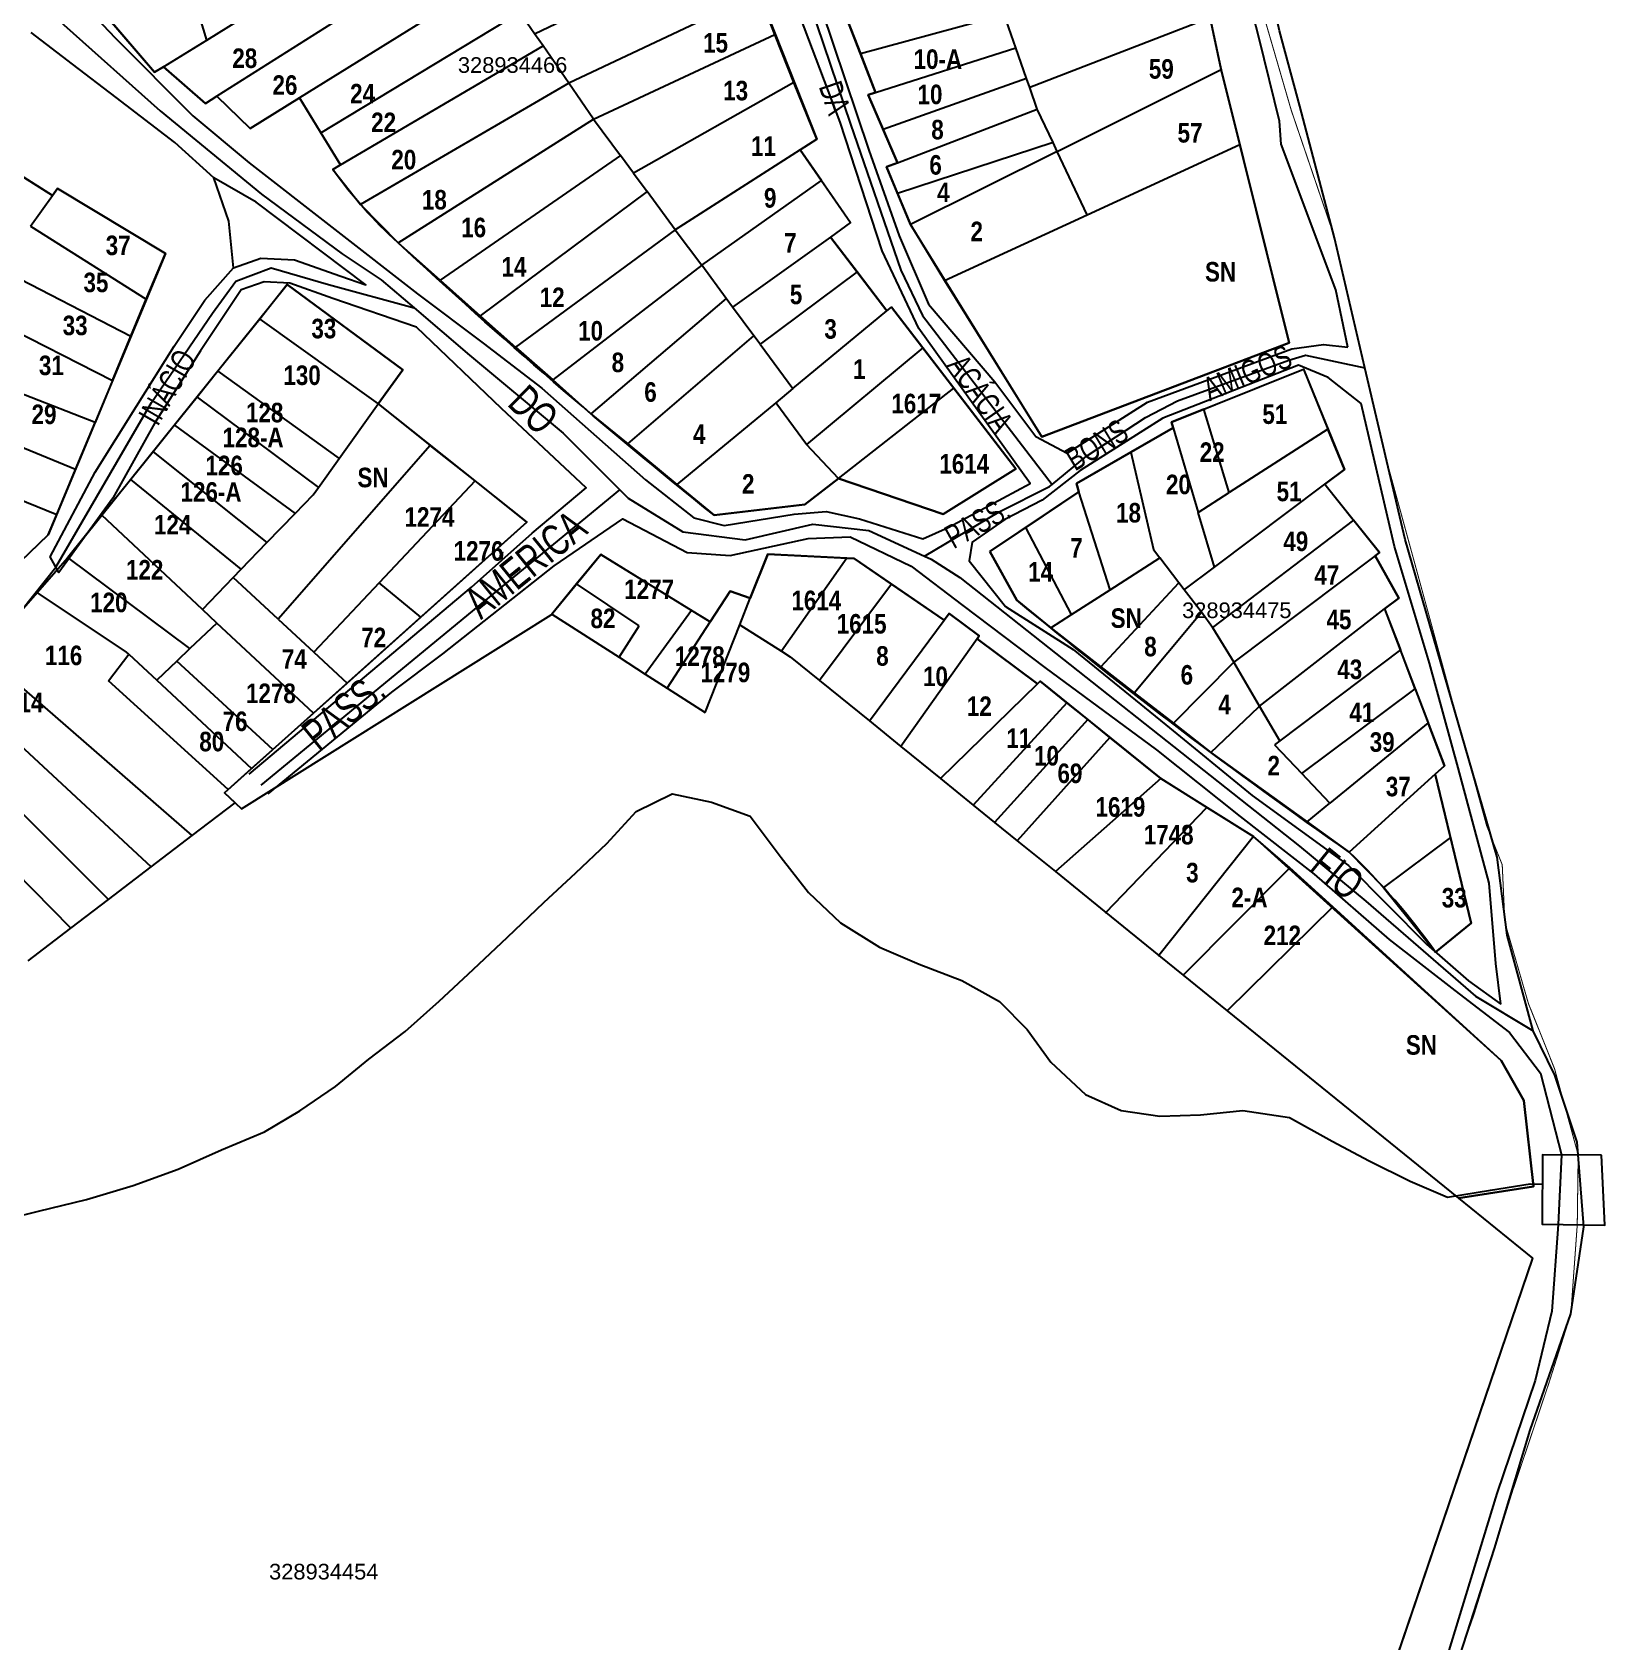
# Model space of a CAD drawing. Extents: x 206155 to 208014, y 4847439 to 4850017.
# Drawn here: x 207813 to 208014, y 4848209.2 to 4848415.1 of the extents above; entities that cross this region are included whole.
import ezdxf
from ezdxf.enums import TextEntityAlignment as Align

# ---------------------------------------------------------------- set-up
doc = ezdxf.new("R2010")
doc.units = 0
doc.header["$LTSCALE"] = 1.5
doc.header["$MEASUREMENT"] = 0
for name, color, linetype in [('CD-MALHA-LOTES', 40, 'CONTINUOUS'), ('CD_TXT_QUADRA', 7, 'CONTINUOUS'), ('HD-VALAS-DRENOS', 170, 'CONTINUOUS'), ('LM-LIM-SETOR-FISCAL', 7, 'CONTINUOUS'), ('RU-QUADRAS', 6, 'CONTINUOUS'), ('SV-CAMINHO-TRILHA', 20, 'CONTINUOUS'), ('SV-EIXO-ROD-ESTR', 7, 'CONTINUOUS'), ('SV-EIXO-RUA-N-PAV', 6, 'CONTINUOUS'), ('SV-EST-M-N-PAV', 20, 'CONTINUOUS'), ('SV-ESTIVAS', 7, 'CONTINUOUS'), ('SV-PONTE-BUEIRO', 249, 'CONTINUOUS'), ('SV-RUA-NAO-PAV-S-GUIA-C-GUIA', 7, 'CONTINUOUS'), ('SV-TXT-RUA-N-PAV-S-GUIA-C-GUIA', 7, 'CONTINUOUS'), ('Th_NmrPort', 7, 'CONTINUOUS')]:
    doc.layers.add(name, color=color, linetype=linetype)
doc.styles.add('ARIAL', font='ARIAL.TTF')
doc.styles.get("Standard").update_dxf_attribs({"font": 'swisscbo.ttf'})
doc.linetypes.add('Limite', pattern='A,20,-3,[130,ltypeshp.shx,S=6.35,R=0,X=0,Y=0],-3,20', length=46)

msp = doc.modelspace()

# ---------------------------------------------------------------- linework, layer by layer
at = {"layer": 'CD-MALHA-LOTES', "linetype": 'Continuous'}
for p, q in [((207814.03, 4848427.07), (207828.68, 4848409.96)), ((207877.25, 4848414.89), (207903.09, 4848427.27)), ((207835.37, 4848414.08), (207832.13, 4848424.59)), ((207862.32, 4848423.18), (207836.63, 4848406.89)), ((207872.2, 4848422.22), (207847.19, 4848406.68)), ((207905.9, 4848420.04), (207881.61, 4848408.58)), ((207907.94, 4848414.8), (207905.9, 4848420.04)), ((207835.37, 4848414.08), (207840.64, 4848417.33)), ((207849.93, 4848402.21), (207875.38, 4848417.59)), ((207877.25, 4848414.89), (207875.38, 4848417.59)), ((207916.91, 4848417.48), (207918.89, 4848412.36)), ((207918.89, 4848412.36), (207937.28, 4848417.36)), ((207938.77, 4848413.09), (207937.28, 4848417.36)), ((207963.6, 4848416.94), (207940.54, 4848408.02)), ((207965.02, 4848410.31), (207963.6, 4848416.94)), ((207878.33, 4848413.33), (207877.25, 4848414.89)), ((207884.8, 4848403.98), (207907.94, 4848414.8)), ((207910.4, 4848408.66), (207907.94, 4848414.8)), ((207829.82, 4848410.66), (207835.37, 4848414.08)), ((207852.45, 4848398.12), (207878.33, 4848413.33)), ((207881.61, 4848408.58), (207878.33, 4848413.33)), ((207918.89, 4848412.36), (207920.82, 4848407.36)), ((207920.82, 4848407.36), (207938.77, 4848413.09)), ((207940.15, 4848409.15), (207938.77, 4848413.09)), ((207828.68, 4848409.96), (207829.82, 4848410.66)), ((207829.82, 4848410.66), (207835.17, 4848405.96)), ((207944.04, 4848399.83), (207965.02, 4848410.31)), ((207967.4, 4848400.74), (207965.02, 4848410.31)), ((207881.61, 4848408.58), (207854.99, 4848393.07)), ((207884.8, 4848403.98), (207881.61, 4848408.58)), ((207910.4, 4848408.66), (207889.91, 4848397.05)), ((207913.31, 4848401.41), (207910.4, 4848408.66)), ((207940.15, 4848409.15), (207921.79, 4848402.66)), ((207940.54, 4848408.02), (207940.15, 4848409.15)), ((207835.17, 4848405.96), (207836.63, 4848406.89)), ((207836.63, 4848406.89), (207840.89, 4848402.77)), ((207840.89, 4848402.77), (207847.19, 4848406.68)), ((207847.19, 4848406.68), (207849.93, 4848402.21)), ((207920.82, 4848407.36), (207919.91, 4848407.07)), ((207919.91, 4848407.07), (207921.79, 4848402.66)), ((207941.51, 4848405.25), (207940.54, 4848408.02)), ((207859.8, 4848388.16), (207884.8, 4848403.98)), ((207884.8, 4848403.98), (207888.22, 4848399.33)), ((207923.62, 4848398.39), (207941.51, 4848405.25)), ((207943.52, 4848400.96), (207941.51, 4848405.25)), ((207849.93, 4848402.21), (207852.45, 4848398.12)), ((207921.79, 4848402.66), (207923.62, 4848398.39)), ((207911.2, 4848400.06), (207895.24, 4848389.83)), ((207911.2, 4848400.06), (207913.31, 4848401.41)), ((207913.92, 4848396.12), (207911.2, 4848400.06)), ((207943.52, 4848400.96), (207923.64, 4848394.47)), ((207944.04, 4848399.83), (207943.52, 4848400.96)), ((207947.87, 4848391.72), (207967.4, 4848400.74)), ((207973.7, 4848375.36), (207967.4, 4848400.74)), ((207852.45, 4848398.12), (207851.45, 4848397.53)), ((207888.22, 4848399.33), (207865.17, 4848383.36)), ((207889.91, 4848397.05), (207888.22, 4848399.33)), ((207923.62, 4848398.39), (207922.23, 4848397.86)), ((207922.23, 4848397.86), (207923.64, 4848394.47)), ((207944.04, 4848399.83), (207925.29, 4848390.48)), ((207947.87, 4848391.72), (207944.04, 4848399.83)), ((207815.62, 4848394.22), (207811.05, 4848397.09)), ((207851.45, 4848397.53), (207854.99, 4848393.07)), ((207889.91, 4848397.05), (207891.63, 4848394.72)), ((207898.61, 4848385.28), (207913.92, 4848396.12)), ((207913.92, 4848396.12), (207917.64, 4848390.74)), ((207812.82, 4848390.26), (207815.62, 4848394.22)), ((207891.63, 4848394.72), (207870.29, 4848378.83)), ((207895.24, 4848389.83), (207891.63, 4848394.72)), ((207923.64, 4848394.47), (207925.29, 4848390.48)), ((207854.99, 4848393.07), (207859.8, 4848388.16)), ((207929.65, 4848383.32), (207947.87, 4848391.72)), ((207812.82, 4848390.26), (207827.61, 4848380.93)), ((207895.24, 4848389.83), (207874.83, 4848374.81)), ((207895.24, 4848389.83), (207898.61, 4848385.28)), ((207917.64, 4848390.74), (207915.06, 4848388.88)), ((207925.29, 4848390.48), (207929.65, 4848383.32)), ((207865.17, 4848383.36), (207859.8, 4848388.16)), ((207915.06, 4848388.88), (207902.56, 4848379.92)), ((207918.48, 4848384.43), (207915.06, 4848388.88)), ((207808.98, 4848384.84), (207825.65, 4848376.21)), ((207898.61, 4848385.28), (207879.57, 4848370.62)), ((207901.75, 4848381.02), (207898.61, 4848385.28)), ((207918.48, 4848384.43), (207906.07, 4848375.18)), ((207922.29, 4848379.47), (207918.48, 4848384.43)), ((207845.64, 4848382.81), (207842.11, 4848378.4)), ((207860.41, 4848371.92), (207845.64, 4848382.81)), ((207865.17, 4848383.36), (207870.29, 4848378.83)), ((207929.65, 4848383.32), (207942.11, 4848363.33)), ((207805.33, 4848379.69), (207823.3, 4848370.56)), ((207825.65, 4848376.21), (207827.61, 4848380.93)), ((207901.75, 4848381.02), (207884.46, 4848366.29)), ((207902.56, 4848379.92), (207901.75, 4848381.02)), ((207905.27, 4848376.26), (207902.56, 4848379.92)), ((207910.26, 4848369.51), (207922.29, 4848379.47)), ((207922.29, 4848379.47), (207922.86, 4848379.94)), ((207926.86, 4848374.73), (207922.86, 4848379.94)), ((207842.11, 4848378.4), (207836.77, 4848371.72)), ((207842.11, 4848378.4), (207856.96, 4848367.79)), ((207870.29, 4848378.83), (207874.83, 4848374.81)), ((207823.3, 4848370.56), (207825.65, 4848376.21)), ((207889.15, 4848362.43), (207905.27, 4848376.26)), ((207906.07, 4848375.18), (207905.27, 4848376.26)), ((207906.07, 4848375.18), (207910.26, 4848369.51)), ((207942.11, 4848363.33), (207973.7, 4848375.36)), ((207821.06, 4848365.16), (207800.77, 4848373.14)), ((207874.83, 4848374.81), (207879.57, 4848370.62)), ((207926.86, 4848374.73), (207911.99, 4848362.37)), ((207930.84, 4848369.55), (207926.86, 4848374.73)), ((207836.77, 4848371.72), (207834.11, 4848368.42)), ((207836.77, 4848371.72), (207852.28, 4848360.57)), ((207857.27, 4848367.54), (207860.41, 4848371.92)), ((207962.79, 4848366.88), (207975.52, 4848371.98)), ((207975.52, 4848371.98), (207978.65, 4848364.33)), ((207823.3, 4848370.56), (207821.06, 4848365.16)), ((207879.57, 4848370.62), (207884.46, 4848366.29)), ((207910.26, 4848369.51), (207908.08, 4848367.7)), ((207916.08, 4848358.03), (207930.84, 4848369.55)), ((207938.75, 4848359.25), (207930.84, 4848369.55)), ((207818.57, 4848359.18), (207798.06, 4848367.57)), ((207834.11, 4848368.42), (207831.22, 4848364.85)), ((207834.11, 4848368.42), (207849.61, 4848356.85)), ((207852.28, 4848360.57), (207857.27, 4848367.54)), ((207856.96, 4848367.79), (207857.27, 4848367.54)), ((207857.27, 4848367.54), (207863.92, 4848362.25)), ((207908.08, 4848367.7), (207895.44, 4848357.24)), ((207911.99, 4848362.37), (207908.08, 4848367.7)), ((207818.57, 4848359.18), (207821.06, 4848365.16)), ((207884.46, 4848366.29), (207889.15, 4848362.43)), ((207962.79, 4848366.88), (207958.66, 4848365.22)), ((207958.66, 4848365.22), (207958.88, 4848364.47)), ((207966.02, 4848356.22), (207962.79, 4848366.88)), ((207831.22, 4848364.85), (207828.48, 4848361.44)), ((207831.22, 4848364.85), (207846.63, 4848353.53)), ((207958.88, 4848364.47), (207953.48, 4848361.37)), ((207958.88, 4848364.47), (207962.07, 4848353.68)), ((207978.65, 4848364.33), (207966.02, 4848356.22)), ((207980.77, 4848359.15), (207978.65, 4848364.33)), ((207794.93, 4848362.07), (207816.17, 4848353.4)), ((207828.48, 4848361.44), (207825.63, 4848357.9)), ((207828.48, 4848361.44), (207843.04, 4848349.81)), ((207863.92, 4848362.25), (207844.49, 4848340.01)), ((207869.64, 4848357.7), (207863.92, 4848362.25)), ((207889.15, 4848362.43), (207895.44, 4848357.24)), ((207916.08, 4848358.03), (207911.99, 4848362.37)), ((207953.48, 4848361.37), (207946.5, 4848357.35)), ((207953.48, 4848361.37), (207956.37, 4848348.92)), ((207816.17, 4848353.4), (207818.57, 4848359.18)), ((207849.61, 4848356.85), (207852.28, 4848360.57)), ((207929.49, 4848353.45), (207938.75, 4848359.25)), ((207978.26, 4848357.27), (207980.77, 4848359.15)), ((207825.63, 4848357.9), (207821.93, 4848353.31)), ((207839.76, 4848346.41), (207825.63, 4848357.9)), ((207848.95, 4848355.93), (207849.61, 4848356.85)), ((207869.64, 4848357.7), (207857.38, 4848344.65)), ((207876.28, 4848352.42), (207869.64, 4848357.7)), ((207895.44, 4848357.24), (207900.2, 4848353.32)), ((207911.8, 4848354.7), (207916.08, 4848358.03)), ((207916.08, 4848358.03), (207929.49, 4848353.45)), ((207946.5, 4848357.35), (207946.83, 4848356.32)), ((207964.14, 4848346.67), (207978.26, 4848357.27)), ((207978.26, 4848357.27), (207981.93, 4848352.7)), ((207846.63, 4848353.53), (207848.95, 4848355.93)), ((207900.2, 4848353.32), (207911.8, 4848354.7)), ((207946.83, 4848356.32), (207940.04, 4848351.75)), ((207950.81, 4848343.78), (207946.83, 4848356.32)), ((207962.07, 4848353.68), (207966.02, 4848356.22)), ((207815.09, 4848350.79), (207816.17, 4848353.4)), ((207821.93, 4848353.31), (207817.58, 4848347.91)), ((207834.8, 4848341.26), (207821.93, 4848353.31)), ((207843.04, 4848349.81), (207846.63, 4848353.53)), ((207964.14, 4848346.67), (207962.07, 4848353.68)), ((207981.93, 4848352.7), (207963.91, 4848338.95)), ((207985.25, 4848348.56), (207981.93, 4848352.7)), ((207862.73, 4848340.29), (207876.28, 4848352.42)), ((207940.04, 4848351.75), (207935.45, 4848348.66)), ((207945.87, 4848340.61), (207940.04, 4848351.75)), ((207839.76, 4848346.41), (207843.04, 4848349.81)), ((207935.45, 4848348.66), (207938.9, 4848342.45)), ((207956.37, 4848348.92), (207957.18, 4848347.86)), ((207984.7, 4848348.14), (207985.25, 4848348.56)), ((207817.49, 4848347.8), (207813.65, 4848343.43)), ((207817.58, 4848347.91), (207817.49, 4848347.8)), ((207833.19, 4848336.25), (207817.58, 4848347.91)), ((207838.74, 4848345.35), (207839.76, 4848346.41)), ((207885.7, 4848348.29), (207882.61, 4848344.53)), ((207897.29, 4848341.14), (207885.7, 4848348.29)), ((207907.05, 4848348.34), (207904.82, 4848342.71)), ((207917.15, 4848347.84), (207907.05, 4848348.34)), ((207917.15, 4848347.84), (207908.8, 4848335.92)), ((207918.09, 4848347.79), (207917.15, 4848347.84)), ((207922.87, 4848344.51), (207918.09, 4848347.79)), ((207950.81, 4848343.78), (207957.18, 4848347.86)), ((207959.62, 4848344.68), (207957.18, 4848347.86)), ((207960.3, 4848343.79), (207964.14, 4848346.67)), ((207984.7, 4848348.14), (207966.62, 4848334.52)), ((207987.73, 4848342.71), (207984.7, 4848348.14)), ((207834.8, 4848341.26), (207838.74, 4848345.35)), ((207844.49, 4848340.01), (207838.74, 4848345.35)), ((207857.38, 4848344.65), (207849.05, 4848335.79)), ((207862.73, 4848340.29), (207857.38, 4848344.65)), ((207882.61, 4848344.53), (207879.44, 4848340.68)), ((207890.62, 4848339.15), (207882.61, 4848344.53)), ((207922.87, 4848344.51), (207913.65, 4848332.18)), ((207929.6, 4848339.9), (207922.87, 4848344.51)), ((207949.63, 4848333.93), (207959.62, 4848344.68)), ((207960.3, 4848343.79), (207959.62, 4848344.68)), ((207813.65, 4848343.43), (207806.89, 4848335.75)), ((207825.1, 4848335.82), (207813.65, 4848343.43)), ((207902.26, 4848343.6), (207899.7, 4848339.66)), ((207904.82, 4848342.71), (207902.26, 4848343.6)), ((207903.47, 4848339.29), (207904.82, 4848342.71)), ((207938.9, 4848342.45), (207943.23, 4848338.92)), ((207945.87, 4848340.61), (207950.81, 4848343.78)), ((207962.49, 4848340.92), (207960.3, 4848343.79)), ((207985.88, 4848341.35), (207987.73, 4848342.71)), ((207836.64, 4848339.53), (207834.8, 4848341.26)), ((207839.8, 4848315.77), (207879.35, 4848340.57)), ((207853.29, 4848331.85), (207862.73, 4848340.29)), ((207879.35, 4848340.57), (207879.44, 4848340.68)), ((207879.44, 4848340.68), (207888.05, 4848335.15)), ((207897.29, 4848341.14), (207891.39, 4848333)), ((207899.7, 4848339.66), (207897.29, 4848341.14)), ((207930.24, 4848340.76), (207929.6, 4848339.9)), ((207934.1, 4848337.87), (207930.24, 4848340.76)), ((207943.23, 4848338.92), (207945.87, 4848340.61)), ((207953.89, 4848330.61), (207962.49, 4848340.92)), ((207963.91, 4848338.95), (207962.49, 4848340.92)), ((207969.93, 4848328.89), (207985.88, 4848341.35)), ((207985.88, 4848341.35), (207987.93, 4848336.09)), ((207836.64, 4848339.53), (207833.19, 4848336.25)), ((207848.97, 4848327.99), (207836.64, 4848339.53)), ((207844.49, 4848340.01), (207849.05, 4848335.79)), ((207888.05, 4848335.15), (207890.62, 4848339.15)), ((207894.2, 4848331.2), (207899.7, 4848339.66)), ((207899.04, 4848328.08), (207903.47, 4848339.29)), ((207903.47, 4848339.29), (207908.8, 4848335.92)), ((207920.04, 4848327), (207929.6, 4848339.9)), ((207943.23, 4848338.92), (207943.46, 4848338.73)), ((207943.46, 4848338.73), (207949.63, 4848333.93)), ((207963.91, 4848338.95), (207966.62, 4848334.52)), ((207833.19, 4848336.25), (207831.5, 4848334.64)), ((207933.83, 4848337.5), (207924.06, 4848323.75)), ((207933.83, 4848337.5), (207934.1, 4848337.87)), ((207941.53, 4848331.73), (207933.83, 4848337.5)), ((207987.93, 4848336.09), (207972.53, 4848324.47)), ((207989.82, 4848331.1), (207987.93, 4848336.09)), ((207833.49, 4848312.35), (207806.75, 4848335.6)), ((207822.78, 4848332.12), (207825.39, 4848335.55)), ((207825.39, 4848335.55), (207825.1, 4848335.82)), ((207825.39, 4848335.55), (207828.95, 4848332.22)), ((207831.5, 4848334.64), (207828.95, 4848332.22)), ((207843.78, 4848323.34), (207831.5, 4848334.64)), ((207849.05, 4848335.79), (207853.29, 4848331.85)), ((207888.05, 4848335.15), (207891.39, 4848333)), ((207908.8, 4848335.92), (207909.9, 4848335.22)), ((207909.9, 4848335.22), (207913.65, 4848332.18)), ((207958.92, 4848326.7), (207966.62, 4848334.52)), ((207969.93, 4848328.89), (207966.62, 4848334.52)), ((207838.09, 4848318.25), (207822.78, 4848332.12)), ((207828.95, 4848332.22), (207841.06, 4848320.91)), ((207891.39, 4848333), (207894.2, 4848331.2)), ((207913.65, 4848332.18), (207920.04, 4848327)), ((207941.88, 4848332.08), (207941.53, 4848331.73)), ((207945.27, 4848329.33), (207941.88, 4848332.08)), ((207949.63, 4848333.93), (207953.89, 4848330.61)), ((207803.09, 4848331.67), (207828.25, 4848308.35)), ((207848.97, 4848327.99), (207853.29, 4848331.85)), ((207894.2, 4848331.2), (207899.04, 4848328.08)), ((207929.14, 4848319.63), (207941.53, 4848331.73)), ((207953.89, 4848330.61), (207958.92, 4848326.7)), ((207975.32, 4848320.28), (207989.82, 4848331.1)), ((207989.82, 4848331.1), (207991.46, 4848326.76)), ((207843.78, 4848323.34), (207848.97, 4848327.99)), ((207945.27, 4848329.33), (207933.32, 4848316.24)), ((207947.95, 4848327.17), (207945.27, 4848329.33)), ((207963.71, 4848322.98), (207969.77, 4848328.77)), ((207969.77, 4848328.77), (207969.93, 4848328.89)), ((207972.53, 4848324.47), (207969.93, 4848328.89)), ((207822.78, 4848304.17), (207799.31, 4848327.6)), ((207920.04, 4848327), (207924.06, 4848323.75)), ((207947.95, 4848327.17), (207936.06, 4848314.02)), ((207950.77, 4848324.89), (207947.95, 4848327.17)), ((207958.92, 4848326.7), (207963.71, 4848322.98)), ((207991.46, 4848326.76), (207978.91, 4848316.49)), ((207993.54, 4848321.28), (207991.46, 4848326.76)), ((207924.06, 4848323.75), (207929.14, 4848319.63)), ((207950.77, 4848324.89), (207938.95, 4848311.67)), ((207957.29, 4848319.63), (207950.77, 4848324.89)), ((207972.53, 4848324.47), (207971.84, 4848323.95)), ((207971.84, 4848323.95), (207975.32, 4848320.28)), ((207817.97, 4848300.5), (207795.41, 4848323.42)), ((207841.06, 4848320.91), (207843.78, 4848323.34)), ((207963.71, 4848322.98), (207976.01, 4848314.12)), ((207838.09, 4848318.25), (207841.06, 4848320.91)), ((207929.14, 4848319.63), (207933.32, 4848316.24)), ((207957.29, 4848319.63), (207943.82, 4848307.73)), ((207963.18, 4848315.95), (207957.29, 4848319.63)), ((207978.91, 4848316.49), (207975.32, 4848320.28)), ((207992.35, 4848320.2), (207981.39, 4848310.24)), ((207992.35, 4848320.2), (207993.54, 4848321.28)), ((207994.32, 4848312.11), (207992.35, 4848320.2)), ((207837.62, 4848317.83), (207838.09, 4848318.25)), ((207838.98, 4848316.54), (207837.62, 4848317.83)), ((207833.49, 4848312.35), (207838.98, 4848316.54)), ((207838.98, 4848316.54), (207839.8, 4848315.77)), ((207933.32, 4848316.24), (207936.06, 4848314.02)), ((207950.25, 4848302.52), (207963.18, 4848315.95)), ((207968.94, 4848312.37), (207963.18, 4848315.95)), ((207976.01, 4848314.12), (207978.91, 4848316.49)), ((207936.06, 4848314.02), (207938.95, 4848311.67)), ((207976.01, 4848314.12), (207981.39, 4848310.24)), ((207828.25, 4848308.35), (207833.49, 4848312.35)), ((207938.95, 4848311.67), (207943.82, 4848307.73)), ((207969.13, 4848312.21), (207957.06, 4848297)), ((207969.13, 4848312.21), (207968.94, 4848312.37)), ((207973.8, 4848308.23), (207969.13, 4848312.21)), ((207994.32, 4848312.11), (207985.76, 4848305.7)), ((207996.99, 4848301.14), (207994.32, 4848312.11)), ((207981.39, 4848310.24), (207985.66, 4848305.83)), ((207822.78, 4848304.17), (207828.25, 4848308.35)), ((207943.82, 4848307.73), (207950.25, 4848302.52)), ((207960.16, 4848294.48), (207973.8, 4848308.23)), ((207979.28, 4848303.24), (207973.8, 4848308.23)), ((207985.66, 4848305.83), (207985.76, 4848305.7)), ((207985.76, 4848305.7), (207992.43, 4848297.42)), ((207817.97, 4848300.5), (207822.78, 4848304.17)), ((207979.28, 4848303.24), (207965.8, 4848289.91)), ((208000.79, 4848283.58), (207979.28, 4848303.24)), ((207950.25, 4848302.52), (207957.06, 4848297)), ((207992.43, 4848297.42), (207996.99, 4848301.14)), ((207812.5, 4848296.33), (207817.97, 4848300.5)), ((207957.06, 4848297), (207960.16, 4848294.48)), ((207960.16, 4848294.48), (207965.8, 4848289.91)), ((207965.8, 4848289.91), (207995.33, 4848265.98)), ((208003.69, 4848278.48), (208000.79, 4848283.58)), ((208004.93, 4848267.45), (208003.69, 4848278.48)), ((207995.33, 4848265.98), (208004.93, 4848267.45)), ((207995.33, 4848265.98), (208004.82, 4848258.29)), ((208004.82, 4848258.29), (207930.31, 4848039.54))]:
    msp.add_line(p, q, dxfattribs=at)
at = {"layer": 'CD-MALHA-LOTES', "linetype": 'Continuous', "flags": 128}
for points in [[(207827.61, 4848380.93), (207830.05, 4848386.8), (207816.25, 4848395.1), (207815.62, 4848394.22)], [(207806.68, 4848342.65), (207806.78, 4848342.82), (207815.09, 4848350.79)]]:
    msp.add_lwpolyline(points, dxfattribs=at)
at = {"layer": 'CD-MALHA-LOTES', "linetype": 'Continuous'}
for p in [(207965.02, 4848410.31), (207963.91, 4848338.95), (207958.92, 4848326.7), (207950.25, 4848302.52), (207950.25, 4848302.52), (207957.06, 4848297)]:
    msp.add_point(p, dxfattribs=at)
at = {"layer": 'HD-VALAS-DRENOS', "flags": 128}
msp.add_lwpolyline([(207807.04, 4848262.61), (207813.84, 4848264.32), (207819.99, 4848265.82), (207825.94, 4848267.6), (207831.7, 4848269.67), (207837.23, 4848272.15), (207842.73, 4848274.44), (207847.24, 4848277.15), (207851.82, 4848280.25), (207856.08, 4848283.76), (207860.7, 4848287.3), (207865.05, 4848291.15), (207869.41, 4848295.23), (207873.77, 4848299.36), (207878.44, 4848303.78), (207882.54, 4848307.57), (207886.5, 4848311.34), (207890.23, 4848315.41), (207894.85, 4848317.68), (207899.88, 4848316.63), (207904.79, 4848314.84), (207908.75, 4848309.55), (207912.25, 4848305.06), (207916.34, 4848301.18), (207921.36, 4848298.06), (207926.4, 4848295.88), (207931.86, 4848293.8), (207936.67, 4848291.13), (207940.21, 4848287.55), (207943.25, 4848283.38), (207947.66, 4848279.24), (207952.23, 4848277.19), (207957.19, 4848276.46), (207962.39, 4848276.62), (207967.8, 4848277.18), (207973.75, 4848276.31), (207979.21, 4848273.27), (207983.95, 4848270.74), (207989.18, 4848268.15), (207993.95, 4848266.11), (207999.44, 4848267.01), (208004.52, 4848267.79), (208006.07, 4848267.76)], dxfattribs=at)
at = {"layer": 'LM-LIM-SETOR-FISCAL', "linetype": 'Limite', "ltscale": 0.1, "const_width": 0.13, "flags": 128}
msp.add_lwpolyline([(207693.53, 4847579.56), (207661.03, 4847549.31), (207612.7, 4847504.12), (207608.58, 4847500.27), (207585.3, 4847478.55), (207576.34, 4847469.74), (207571.87, 4847465.34), (207556.36, 4847486.66), (207540.14, 4847507.78), (207531.85, 4847519.47), (207511.91, 4847545.61), (207506.17, 4847553.18), (207498.88, 4847562.81), (207463.75, 4847610.71), (207457.67, 4847619.01), (207440.44, 4847642.51), (207431.06, 4847656.73), (207427.79, 4847661.69), (207410.24, 4847685.38), (207400.06, 4847698.96), (207390.62, 4847713.26), (207368.81, 4847743.14), (207367.63, 4847745.51), (207365.1, 4847750.55), (207350.49, 4847771.92), (207340.01, 4847785.42), (207333.8, 4847793.43), (207328.91, 4847799.72), (207315.6, 4847819.35), (207310.76, 4847826.26), (207285.87, 4847860.83), (207260.72, 4847896.98), (207248.23, 4847915.4), (207242.67, 4847921.29), (207202.51, 4847892.47), (207193.03, 4847885.67), (207186.34, 4847883.83), (207169.47, 4847906.92), (207159.13, 4847921.36), (207145.03, 4847940.16), (207134.22, 4847955.66), (207130.37, 4847960.22), (207126.09, 4847965.9), (207111.59, 4847986.15), (207100.06, 4848001.48), (207090.77, 4848014.03), (207087.01, 4848019.05), (207075.04, 4848034.33), (207069.37, 4848045.04), (207069.26, 4848049.8), (207069.11, 4848053.33), (207066.5, 4848058.01), (207060.87, 4848065.4), (207031.95, 4848105.77), (207020.41, 4848120.82), (207005.92, 4848142.54), (206995.35, 4848155.22), (206982.67, 4848172.12), (206959.42, 4848202.77), (206955.58, 4848209.27), (206948.97, 4848217), (206956.28, 4848221.98), (206974.04, 4848236.91), (207015.88, 4848269.11), (207005.71, 4848281.99), (206987.16, 4848307.84), (206966.87, 4848336.83), (206960.49, 4848346.74), (207051.18, 4848413.73), (207093.59, 4848446.09), (207106.7, 4848455.88), (207140.72, 4848483.45), (207169.66, 4848504.88), (207261.26, 4848571.24), (207250.42, 4848586.92), (207233.64, 4848611.27), (207214.13, 4848640.25), (207199.66, 4848661.86), (207162.16, 4848719.72), (207148.67, 4848740.27), (207138.58, 4848756.16), (207114.21, 4848785.08), (207108.98, 4848791.97), (207099.68, 4848804.07), (207089.04, 4848833.89), (207075.28, 4848852.41), (207054.15, 4848879.42), (207034.07, 4848905.39), (207008.79, 4848936.89), (207002.49, 4848944.75), (206978.67, 4848976.02), (206968.98, 4848989.87), (206958.44, 4849004.76), (206966.26, 4849011.39), (206981.71, 4849023.09), (207002.58, 4849038.25), (207026.18, 4849059.14), (207039.09, 4849069.24), (207048.4, 4849077.1), (207033.93, 4849094.44), (207025.31, 4849104.91), (207019.34, 4849111.98), (206955.53, 4849187.19), (206739.99, 4849438.83), (206628.48, 4849357.79), (206159.3, 4849769.3), (206177.89, 4849842.97), (206311.32, 4849828.25), (206318.97, 4849888.04), (206376.86, 4849879.93), (206422.43, 4850015.06), (206474.48, 4850006.62), (206492.19, 4850011.1), (206819.81, 4849985.62), (206867.89, 4849970.66), (206761.86, 4849758.64), (206955.52, 4849737.17), (206981.38, 4849733.58), (207038.29, 4849725.23), (207070.29, 4849722.03), (207093.76, 4849719.89), (207136.42, 4849713.49), (207187.69, 4849706.67), (207206.03, 4849702.71), (207217.82, 4849703), (207238.05, 4849700.95), (207257.69, 4849697.98), (207277.63, 4849691.43), (207298.76, 4849680.12), (207307.69, 4849672.68), (207325.58, 4849647.34), (207339.6, 4849627.48), (207365.17, 4849591.27), (207375.36, 4849576.96), (207394.56, 4849549.23), (207402.02, 4849538.56), (207409.91, 4849527.9), (207417.58, 4849518.68), (207445.75, 4849483.09), (207461.51, 4849464.09), (207489.49, 4849426.56), (207512.94, 4849401.39), (207520.93, 4849386.71), (207524.83, 4849382.69), (207529.48, 4849377.88), (207540.69, 4849361.49), (207560.95, 4849335.89), (207577.23, 4849307.07), (207583.74, 4849297.42), (207628.15, 4849239.89), (207643.22, 4849219.05), (207658.02, 4849201.49), (207693.22, 4849158.83), (207705.61, 4849141.39), (207712.86, 4849133.84), (207725.65, 4849112.01), (207736.66, 4849084.67), (207739.33, 4849078.11), (207747.93, 4849059.71), (207757.22, 4849040.43), (207775.14, 4849006.28), (207791.99, 4848977.54), (207792.78, 4848975.77), (207795.96, 4848968.62), (207802.2, 4848960.18), (207825.03, 4848930.31), (207842.53, 4848910.15), (207856.41, 4848891.07), (207858.75, 4848886.94), (207866.81, 4848872.74), (207869.94, 4848867.11), (207871.77, 4848863.82), (207879.69, 4848853.91), (207882.92, 4848845.94), (207889.76, 4848830.42), (207897.96, 4848811.56), (207901.5, 4848803.37), (207910.93, 4848782.03), (207925.43, 4848746.58), (207927.76, 4848740.69), (207935.19, 4848724.84), (207938.98, 4848722.35), (207951.29, 4848714.3), (207953.61, 4848706.94), (207955.87, 4848700.21), (207959.42, 4848694.96), (207980.21, 4848656.63), (207983.23, 4848650.23), (207987.97, 4848639.65), (207991.98, 4848624.34), (207992.34, 4848618.14), (207992.71, 4848609.76), (207992.35, 4848598.91), (207989.51, 4848588.21), (207986.21, 4848576.49), (207981.13, 4848552.93), (207979.22, 4848544.32), (207974.12, 4848527.55), (207970.47, 4848512.96), (207968.53, 4848505.21), (207962.87, 4848484.57), (207961.77, 4848475.9), (207962.44, 4848471.73), (207962.76, 4848468.22), (207963.58, 4848460.32), (207965.62, 4848437.71), (207970.3, 4848417.74), (207973.97, 4848405.11), (207979.52, 4848388.8), (207983.37, 4848372.15), (207985.88, 4848361.34), (207994.8, 4848328.69), (207998.94, 4848313.63), (208000.94, 4848308.61), (208001.28, 4848301.24), (208004.29, 4848290.86), (208006.08, 4848286.4), (208007.64, 4848282.49), (208010.65, 4848271.5), (208010.53, 4848262.57), (208009.71, 4848251.17), (208006.89, 4848242.28), (208002.27, 4848228.55), (207997.36, 4848212.8), (207991.07, 4848194.77), (207987.4, 4848183.31), (207984.51, 4848174.56), (207981.76, 4848167.44), (207976.41, 4848152.41), (207973.09, 4848141.61), (207967.4, 4848130.11), (207964.22, 4848121.42), (207961.45, 4848112.84), (207955.63, 4848098.17), (207952.19, 4848088.84), (207947.6, 4848075.6), (207943.28, 4848060.34), (207938.8, 4848047.89), (207935.95, 4848038.31), (207931.75, 4848023.44), (207924.02, 4847983.95), (207922.67, 4847973.36), (207921, 4847963.57), (207920.32, 4847960.19), (207917.77, 4847945.28), (207916.42, 4847941.01), (207910.26, 4847922.04), (207901.41, 4847892.98), (207897.62, 4847878.65), (207892.25, 4847865.58), (207878.3, 4847837.34), (207872.42, 4847829.43), (207870.47, 4847825.73), (207866.98, 4847818.64), (207853.99, 4847795.84), (207843.32, 4847778.24), (207832.06, 4847762.95), (207814.75, 4847736.4), (207805.8, 4847721.97), (207788.79, 4847698.98), (207782.07, 4847685.13), (207771.56, 4847663.44), (207770.16, 4847648.29), (207754.59, 4847638.36), (207743.55, 4847627.73)], close=True, dxfattribs=at)
at = {"layer": 'RU-QUADRAS', "color": 6, "linetype": 'Continuous'}
for points in [[(207904.46, 4848452.09), (207953.44, 4848464.71), (207964.99, 4848410.43), (207973.7, 4848375.36), (207942.11, 4848363.33), (207925.29, 4848390.48), (207922.23, 4848397.86), (207923.62, 4848398.39), (207919.91, 4848407.07), (207920.82, 4848407.36), (207916.91, 4848417.48), (207914.81, 4848416.94), (207910.86, 4848430.97), (207909.99, 4848430.7)], [(207732.59, 4848319.54), (207764.17, 4848354.81), (207779.35, 4848372.81), (207800.74, 4848403.59), (207815.62, 4848394.22), (207816.25, 4848395.1), (207830.05, 4848386.8), (207815.09, 4848350.79), (207806.78, 4848342.82), (207801.96, 4848335.1), (207760.01, 4848292.98)]]:
    msp.add_lwpolyline(points, close=True, dxfattribs=at)
msp.add_lwpolyline([(207900.82, 4848433.1), (207913.31, 4848401.41), (207911.2, 4848400.06), (207917.64, 4848390.74), (207915.06, 4848388.88), (207922.29, 4848379.47), (207922.86, 4848379.94), (207938.75, 4848359.25), (207929.49, 4848353.45), (207916.08, 4848358.03), (207911.8, 4848354.7), (207900.2, 4848353.32, -0.018196), (207859.8, 4848388.16, -0.052453), (207851.45, 4848397.53), (207852.45, 4848398.12), (207847.19, 4848406.68), (207840.89, 4848402.77), (207836.63, 4848406.89), (207835.17, 4848405.96), (207829.82, 4848410.66), (207828.68, 4848409.96), (207814.03, 4848427.07)], format="xyb", dxfattribs=at)
msp.add_lwpolyline([(207806.75, 4848335.6), (207817.58, 4848347.91), (207845.64, 4848382.81), (207860.41, 4848371.92), (207857.27, 4848367.54), (207876.28, 4848352.42), (207837.62, 4848317.83), (207839.8, 4848315.77), (207879.35, 4848340.57), (207885.7, 4848348.29), (207899.7, 4848339.66), (207902.26, 4848343.6), (207904.82, 4848342.71), (207907.05, 4848348.34), (207918.09, 4848347.79), (207929.6, 4848339.9), (207930.24, 4848340.76), (207934.1, 4848337.87), (207933.83, 4848337.5), (207941.53, 4848331.73), (207941.88, 4848332.08), (207957.29, 4848319.63), (207969.13, 4848312.21), (208000.79, 4848283.58), (208003.69, 4848278.48), (208004.93, 4848267.45), (207995.33, 4848265.98), (208004.82, 4848258.29), (207930.31, 4848039.54)], dxfattribs=at)
msp.add_lwpolyline([(207935.45, 4848348.66), (207946.83, 4848356.32), (207946.5, 4848357.35), (207958.88, 4848364.47), (207958.66, 4848365.22), (207975.52, 4848371.98), (207980.77, 4848359.15), (207978.26, 4848357.27), (207985.25, 4848348.56), (207984.7, 4848348.14), (207987.73, 4848342.71), (207985.88, 4848341.35), (207993.54, 4848321.28), (207992.35, 4848320.2), (207996.99, 4848301.14), (207992.43, 4848297.42, 0.044129), (207981.39, 4848310.24, -0.020488), (207938.9, 4848342.45)], format="xyb", close=True, dxfattribs=at)
at = {"layer": 'SV-CAMINHO-TRILHA', "flags": 128}
msp.add_lwpolyline([(207838.75, 4848384.96), (207838.16, 4848390.92), (207836.26, 4848396.48)], dxfattribs=at)
at = {"layer": 'SV-EIXO-ROD-ESTR'}
msp.add_lwpolyline([(207994.25, 4848203.48), (207999.96, 4848221.18), (208004.53, 4848236.31), (208009.71, 4848251.17), (208011.38, 4848262.3), (208010.53, 4848273.15), (208007.67, 4848281.71), (208004.9, 4848287.37), (208001.58, 4848299.62), (208000.31, 4848309.59), (207988.53, 4848350.2), (207983.37, 4848372.15), (207979.52, 4848388.8), (207975.05, 4848405.61), (207972.48, 4848415.25), (207963.98, 4848452.74), (207962.76, 4848468.22), (207962.44, 4848471.73), (207961.77, 4848475.9), (207962.87, 4848484.57), (207965.93, 4848497.69), (207969.54, 4848513.8), (207973.5, 4848528.93), (207977.31, 4848542.39)], dxfattribs=at)
at = {"layer": 'SV-EIXO-RUA-N-PAV'}
for points in [[(207898.71, 4848455.44), (207906.47, 4848436.15), (207912.48, 4848418.56), (207917.63, 4848403.33), (207924.06, 4848384.66), (207926.85, 4848378.87), (207943.42, 4848357.25)], [(207811.42, 4848421.33), (207817.07, 4848416.01), (207829.37, 4848405.03), (207842.34, 4848394.39), (207852.65, 4848386.75), (207857.63, 4848383.42), (207861.84, 4848379.84), (207868.94, 4848373.78), (207880.91, 4848363.81), (207888.14, 4848356.57), (207889.22, 4848355.49), (207896.2, 4848351.17), (207904.18, 4848350.17), (207912.82, 4848352.17), (207919.97, 4848351.34), (207927.08, 4848348.08), (207927.95, 4848347.68), (207931.61, 4848345.35), (207975.01, 4848310.98), (207983.5, 4848303.97), (207997.52, 4848291.79), (208004.9, 4848287.37)], [(207816.07, 4848346.67), (207828.3, 4848367.74), (207836.06, 4848379.16), (207839.07, 4848383.25), (207843.59, 4848384.97), (207850.91, 4848382.82), (207861.84, 4848379.84)], [(207927.08, 4848348.08), (207936.62, 4848353.75), (207943.08, 4848356.98), (207943.42, 4848357.25), (207947.82, 4848360.85), (207955.36, 4848365.8), (207959.45, 4848367.96), (207973.66, 4848373.13), (207975.81, 4848373.77), (207983.37, 4848372.15)], [(207842.28, 4848318.8), (207888.14, 4848356.57)]]:
    msp.add_lwpolyline(points, dxfattribs=at)
at = {"layer": 'SV-EST-M-N-PAV', "flags": 128}
for points in [[(207981.22, 4848374.8), (207979.66, 4848382.16), (207972.68, 4848400.78), (207972.45, 4848403.7), (207969.85, 4848414.3), (207966.2, 4848428.55), (207963.6, 4848439.32), (207960.5, 4848452.35), (207958.96, 4848463.1), (207957.8, 4848466.38)], [(208000.78, 4848290.78), (208000.13, 4848295.97), (207999.27, 4848306.27), (207995.3, 4848320.99), (207991.64, 4848334.38), (207987.16, 4848349.31), (207982.9, 4848367.59)], [(208001.88, 4848287.15), (208005.83, 4848281.94), (208008.52, 4848271.52), (208008.09, 4848262.61), (208007.29, 4848251.54), (208005.17, 4848242.65), (208000.24, 4848228.22), (207995.82, 4848213.72), (207991.17, 4848198.5)]]:
    msp.add_lwpolyline(points, dxfattribs=at)
at = {"layer": 'SV-ESTIVAS', "flags": 128}
msp.add_lwpolyline([(207688.78, 4848240.45), (207705.67, 4848252.04), (207724.08, 4848264.25), (207738.71, 4848273.88), (207750.66, 4848281.77), (207764.59, 4848291.15), (207766.59, 4848292.76), (207769.08, 4848295.22), (207780.89, 4848307.59), (207793.45, 4848320.74), (207802.65, 4848330.78), (207811.76, 4848341.26), (207816.07, 4848346.67)], dxfattribs=at)
at = {"layer": 'SV-PONTE-BUEIRO', "flags": 128}
msp.add_lwpolyline([(208013.63, 4848271.48), (208006.1, 4848271.53), (208006.03, 4848262.64), (208014.05, 4848262.51)], close=True, dxfattribs=at)
at = {"layer": 'SV-RUA-NAO-PAV-S-GUIA-C-GUIA', "flags": 128}
for points in [[(207957.8, 4848466.38), (207954.81, 4848466.93), (207942.23, 4848464.5), (207926.43, 4848460.51), (207911.33, 4848456.62), (207908.03, 4848455.61), (207905.45, 4848454.58), (207902.77, 4848452.33), (207904.88, 4848446.62), (207909.07, 4848432.22), (207913.92, 4848418), (207919.99, 4848400.02), (207923.84, 4848389.04), (207927.62, 4848380.3), (207936.09, 4848370.39), (207941.31, 4848363.37), (207945.32, 4848361.23), (207955.6, 4848367.79), (207974.05, 4848374.58), (207978.09, 4848375.16), (207981.22, 4848374.8)], [(207840.78, 4848320.19), (207869.18, 4848344.1), (207876.94, 4848351.02), (207883.85, 4848356.82), (207873.04, 4848366.95), (207862.14, 4848377.38), (207851.48, 4848381.03), (207845.96, 4848383), (207842.69, 4848383.17), (207839.74, 4848382.13), (207834.56, 4848374.35), (207828.69, 4848365.12), (207823.34, 4848355.48), (207816.44, 4848345.99), (207815.35, 4848347.98), (207821.07, 4848358.81), (207826.36, 4848367.28), (207831.19, 4848374.93), (207835.09, 4848380.82), (207838.75, 4848384.96), (207842.25, 4848386.19), (207846.55, 4848385.97), (207852.47, 4848383.87), (207855.7, 4848382.76), (207841.64, 4848393.34), (207836.26, 4848396.48), (207831.25, 4848400.97), (207823.75, 4848406.75), (207818.17, 4848410.99), (207812.92, 4848415.03)], [(207982.9, 4848367.59), (207978.68, 4848370.93), (207974.88, 4848372.5), (207957.54, 4848365.71), (207947, 4848359.05), (207942.14, 4848355.22), (207937.37, 4848352.78), (207933.2, 4848349.86), (207932.8, 4848347.48), (207937.44, 4848341.64), (207946.09, 4848336.14), (207957.96, 4848326.51), (207968.97, 4848317.47), (207981.3, 4848308.52), (207991.25, 4848298.46), (207996.62, 4848293.75), (208000.78, 4848290.78)], [(207843.21, 4848317.67), (207859.02, 4848330.7), (207865.52, 4848335.57), (207879.76, 4848346.83), (207888.53, 4848352.86), (207896.75, 4848348.54), (207902.26, 4848348.15), (207912.24, 4848350.32), (207917.58, 4848350.54), (207925.37, 4848346.82), (207931.98, 4848341.75), (207942.47, 4848333.82), (207956.73, 4848323.29), (207967.45, 4848314.77), (207976.9, 4848307.39), (207986.48, 4848299.07), (207994.89, 4848292.52), (208001.88, 4848287.15)]]:
    msp.add_lwpolyline(points, dxfattribs=at)
at = {"layer": 'SV-TXT-RUA-N-PAV-S-GUIA-C-GUIA', "flags": 128}
msp.add_lwpolyline([(207814.72, 4848423.78), (207823.67, 4848414.33), (207833.55, 4848404.39), (207840.78, 4848398.37), (207862.28, 4848381.64), (207870.66, 4848375.32), (207878.18, 4848369.56), (207891.41, 4848357.84), (207897.59, 4848352.96), (207901.5, 4848351.98), (207910.44, 4848353.45), (207914.51, 4848353.77), (207918.8, 4848352.85), (207926.88, 4848350.3), (207930.12, 4848351.73), (207940.58, 4848357.37), (207926.38, 4848377.19), (207921.7, 4848387.13), (207916.3, 4848403.6), (207909.71, 4848421.08)], dxfattribs=at)

# ---------------------------------------------------------------- texts
at = {"layer": 'CD_TXT_QUADRA', "linetype": 'Continuous', "style": 'ARIAL'}
for s, p in [('328934466', (207874.44, 4848410.89)), ('328934475', (207967.01, 4848341.16)), ('328934454', (207850.3, 4848218.21))]:
    msp.add_text(s, height=2, dxfattribs=at).set_placement(p, align=Align.MIDDLE)
at = {"layer": 'SV-TXT-RUA-N-PAV-S-GUIA-C-GUIA', "style": 'ARIAL', "width": 0.7}
for s, height, rotation, p in [('DA', 3, 289, (207913.54, 4848408.14)), ('INÁCIO', 3, 60, (207829.08, 4848364.59)), ('ACÁCIA', 3, 305, (207929.88, 4848372.46)), ('AMIGOS', 3, 23, (207963.54, 4848367.86)), ('DO', 4, 316, (207873.62, 4848367.42)), ('BONS ', 3, 31.1359, (207946.32, 4848358.89)), ('PASS.', 3, 29, (207930.81, 4848348.95)), ('PASS.              AMÉRICA', 4, 39, (207849.62, 4848323.06)), ('FIO', 4, 321, (207976.08, 4848307.95))]:
    msp.add_text(s, height=height, rotation=rotation, dxfattribs=at).set_placement(p)
at = {"layer": 'Th_NmrPort', "color": 1}
for s, p in [('15', (207898.79, 4848413.73)), ('28', (207838.61, 4848411.76)), ('10-A', (207925.7, 4848411.64)), ('59', (207955.77, 4848410.39)), ('26', (207843.75, 4848408.33)), ('24', (207853.67, 4848407.23)), ('13', (207901.36, 4848407.62)), ('10', (207926.2, 4848407.13)), ('22', (207856.36, 4848403.56)), ('8', (207927.96, 4848402.63)), ('57', (207959.44, 4848402.22)), ('20', (207858.94, 4848398.79)), ('11', (207904.91, 4848400.52)), ('6', (207927.71, 4848398.12)), ('4', (207928.71, 4848394.61)), ('18', (207862.85, 4848393.66)), ('9', (207906.57, 4848393.9)), ('16', (207867.87, 4848390.11)), ('2', (207932.97, 4848389.61)), ('37', (207822.43, 4848387.83)), ('7', (207909.14, 4848388.15)), ('14', (207873.02, 4848385.09)), ('SN', (207962.95, 4848384.45)), ('35', (207819.59, 4848383.09)), ('12', (207877.91, 4848381.18)), ('5', (207909.88, 4848381.55)), ('33', (207816.93, 4848377.59)), ('33', (207848.72, 4848377.19)), ('10', (207882.82, 4848376.9)), ('3', (207914.29, 4848377.14)), ('31', (207813.89, 4848372.48)), ('8', (207887.1, 4848372.86)), ('1', (207917.96, 4848372)), ('130', (207845.14, 4848371.22)), ('6', (207891.27, 4848369.07)), ('29', (207812.95, 4848366.22)), ('128', (207840.36, 4848366.44)), ('1617', (207922.86, 4848367.6)), ('51', (207970.28, 4848366.24)), ('4', (207897.51, 4848363.69)), ('128-A', (207837.37, 4848363.26)), ('126', (207835.18, 4848359.68)), ('1614', (207928.99, 4848359.89)), ('22', (207962.27, 4848361.38)), ('SN', (207854.61, 4848358.14)), ('126-A', (207831.99, 4848356.29)), ('2', (207903.76, 4848357.32)), ('20', (207957.96, 4848357.25)), ('51', (207972.1, 4848356.35)), ('18', (207951.58, 4848353.63)), ('124', (207828.6, 4848352.11)), ('1274', (207860.63, 4848353.09)), ('49', (207972.96, 4848349.98)), ('1276', (207866.9, 4848348.75)), ('7', (207945.72, 4848349.15)), ('122', (207825.02, 4848346.34)), ('14', (207940.34, 4848346.08)), ('47', (207976.93, 4848345.67)), ('1277', (207888.71, 4848343.84)), ('120', (207820.44, 4848342.16)), ('1614', (207910.08, 4848342.42)), ('82', (207884.4, 4848340.12)), ('1615', (207915.87, 4848339.43)), ('SN', (207950.89, 4848340.16)), ('45', (207978.48, 4848339.98)), ('72', (207855.09, 4848337.68)), ('116', (207814.66, 4848335.39)), ('74', (207844.94, 4848334.92)), ('1278', (207895.18, 4848335.29)), ('8', (207920.92, 4848335.32)), ('8', (207955.18, 4848336.52)), ('1279', (207898.45, 4848333.21)), ('10', (207926.9, 4848332.71)), ('6', (207959.83, 4848332.9)), ('43', (207979.86, 4848333.61)), ('114', (207809.68, 4848329.35)), ('1278', (207840.36, 4848330.54)), ('12', (207932.5, 4848328.89)), ('4', (207964.66, 4848329.11)), ('76', (207837.37, 4848326.96)), ('41', (207981.41, 4848328.1)), ('11', (207937.55, 4848324.79)), ('80', (207834.39, 4848324.37)), ('10', (207941.1, 4848322.55)), ('39', (207984, 4848324.31)), ('2', (207970.94, 4848321.29)), ('69', (207944.09, 4848320.31)), ('37', (207986.06, 4848318.62)), ('1619', (207948.95, 4848316.01)), ('1748', (207955.12, 4848312.46)), ('3', (207960.54, 4848307.61)), ('2-A', (207966.33, 4848304.43)), ('33', (207993.21, 4848304.4)), ('212', (207970.44, 4848299.58)), ('SN', (207988.62, 4848285.57))]:
    msp.add_text(s, height=2.5, dxfattribs=at).set_placement(p, align=Align.MIDDLE_LEFT)

doc.saveas('drawing.dxf')
